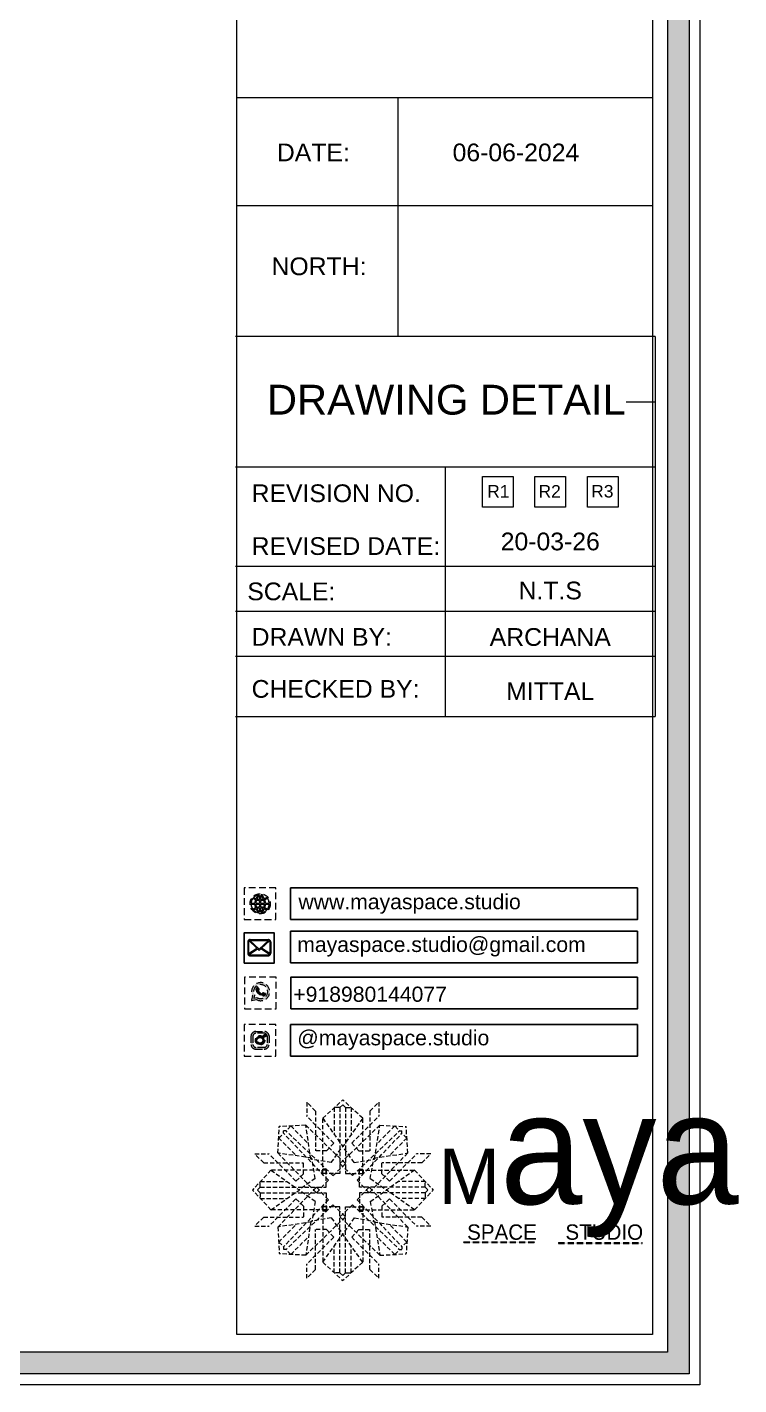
# Model space of a CAD drawing. Header units: millimetres. Extents: x 56222 to 3066687, y -650199 to -121287.
# Drawn here: x 135579.6 to 135637.9, y -182939 to -182827.6 of the extents above; entities that cross this region are included whole.
import ezdxf
from ezdxf.enums import TextEntityAlignment as Align

# ---------------------------------------------------------------- set-up
doc = ezdxf.new("R2010")
doc.units = ezdxf.units.MM
doc.header["$MEASUREMENT"] = 0
doc.linetypes.add('DASHEDX2', pattern=[1.5, 1, -0.5])
doc.layers.add('Dimension', color=10, linetype='DASHEDX2', lineweight=20)
doc.layers.add('NAME PLATE', color=7, linetype='Continuous', lineweight=25)
doc.styles.add('Arial', font='arial.ttf')
doc.styles.get("Standard").update_dxf_attribs({"font": 'arial.ttf', "height": 6})

# ---------------------------------------------------------------- blocks, each defined once
blk = doc.blocks.new('FSFSF')
at = {"color": 42, "lineweight": 5, "true_color": 0xe0ac11}
for p, q in [((28600.02952215459, 143.5139148725285), (28600.02952215459, 140.1627915054827)), ((28602.14937278152, 141.4051683081257), (28600.02952215458, 143.5139148725237)), ((28603.8573819619, 139.6884756314575), (28608.58467309682, 144.0826294809294)), ((28607.90038549203, 142.2178300233099), (28606.57849619761, 142.2178300233099)), ((28606.57849619761, 142.2178300233112), (28606.57849619761, 135.8440958244304)), ((28607.90038549203, 142.2178300233056), (28608.57656374431, 142.8463572676453)), ((28607.90038549203, 142.2178300233099), (28607.90038549203, 126.5832694616292)), ((28613.31196423174, 139.6884756314505), (28608.58467309682, 144.0826294809224)), ((28609.26896070161, 142.2178300232985), (28608.59278244933, 142.8463572676383)), ((28609.26896070161, 142.2178300233029), (28609.26896070161, 126.5832694616222)), ((28609.26896070161, 142.2178300233029), (28610.59084999603, 142.2178300233029)), ((28610.59084999603, 142.2178300233041), (28610.59084999603, 135.8440958244234)), ((28615.01997341212, 141.4051683081186), (28617.13982403906, 143.5139148725166)), ((28617.13982403905, 143.5139148725215), (28617.13982403905, 140.1627915054756)), ((28606.46515515396, 133.7608692168469), (28600.02952215458, 140.1627915054788)), ((28602.14937278152, 141.4051683081257), (28602.14937278152, 131.9548183658916)), ((28603.8573819619, 126.5832694616292), (28603.8573819619, 139.6884756314575)), ((28603.8573819619, 139.6884756314575), (28608.57656374431, 133.0212336201026)), ((28613.31196423174, 139.6884756314505), (28608.59278244933, 133.0212336200956)), ((28610.70419103967, 133.7608692168399), (28617.13982403906, 140.1627915054717)), ((28613.31196423174, 126.5832694616222), (28613.31196423174, 139.6884756314505)), ((28615.01997341212, 141.4051683081186), (28615.01997341212, 131.9548183658846)), ((28593.18528875562, 131.4512709548762), (28593.53942279741, 137.7083440558963)), ((28593.38640769022, 135.0047725313525), (28594.56253744733, 136.1236492009193)), ((28599.79649589843, 138.0624780976842), (28593.53942279741, 137.7083440558973)), ((28595.12411765238, 136.6852294059708), (28594.53344388519, 136.6852294059708)), ((28594.56253744733, 136.1236492009193), (28594.56253744733, 136.7143229681096)), ((28605.16739288197, 124.9761417178488), (28594.56253744733, 136.1236492009157)), ((28596.24299432195, 137.8613591630871), (28595.12411765238, 136.6852294059708)), ((28606.27162513545, 126.0803739713377), (28595.12411765239, 136.6852294059723)), ((28596.24299432195, 137.8613591630871), (28600.47007367387, 133.6479551677364)), ((28601.02633591869, 130.0022997966441), (28599.79649589844, 138.0624780976862)), ((28599.79697319313, 138.0540449410801), (28608.57656374431, 129.5596347853315)), ((28617.37237300051, 138.0540449410731), (28608.59278244933, 129.5596347853245)), ((28610.89772105818, 126.0803739713307), (28622.04522854125, 136.6852294059653)), ((28612.01817201668, 124.9761417178561), (28622.62302745131, 136.123649200923)), ((28616.14301027494, 130.0022997966371), (28617.3728502952, 138.0624780976791)), ((28620.92635187169, 137.8613591630801), (28616.69927251977, 133.6479551677294)), ((28617.37285029521, 138.0624780976772), (28623.62992339623, 137.7083440558903)), ((28620.92635187169, 137.8613591630801), (28622.04522854125, 136.6852294059638)), ((28622.04522854125, 136.6852294059638), (28622.63590230844, 136.6852294059638)), ((28622.62302745131, 136.1236492009266), (28622.62302745131, 136.7143229681169)), ((28623.79915720843, 135.0047725313598), (28622.62302745131, 136.1236492009266)), ((28624.00027614303, 131.4512709548835), (28623.64614210124, 137.7083440559036)), ((28593.38640769022, 135.0047725313525), (28597.59981168557, 130.777693179436)), ((28606.46515515396, 133.7608692168438), (28604.74702146255, 131.954818365889)), ((28605.85908385607, 129.1819884053065), (28608.57656374431, 133.0212336201024)), ((28611.31026233756, 129.1819884052994), (28608.59278244933, 133.0212336200953)), ((28610.70419103968, 133.7608692168368), (28612.42232473109, 131.954818365882)), ((28623.79915720843, 135.0047725313598), (28619.58575321308, 130.7776931794433)), ((28587.73385198078, 131.2182446987172), (28591.08497534782, 131.2182446987172)), ((28589.84259854518, 129.0983940717815), (28587.73385198078, 131.2182446987208)), ((28589.84259854518, 129.0983940717815), (28599.29294848741, 129.0983940717815)), ((28597.48689763646, 124.7826116993383), (28591.08497534783, 131.2182446987208)), ((28601.24546705666, 130.2214309346091), (28593.18528875562, 131.4512709548617)), ((28593.19372191223, 131.4507936601731), (28601.68813206797, 122.6712031089919)), ((28599.29294848741, 126.5007453907565), (28599.29294848741, 129.0983940717815)), ((28605.85908385607, 129.1819884053061), (28601.02633591869, 130.0022997966444)), ((28602.065778448, 125.3886829972289), (28601.24546705666, 130.2214309346127)), ((28604.74702146255, 131.9548183658916), (28602.14937278152, 131.9548183658916)), ((28607.90038549203, 128.9163723677579), (28608.57656374431, 129.5596347853315)), ((28607.90038549203, 128.916372367763), (28608.57656374431, 128.2731099501872)), ((28609.26896070161, 128.9163723677509), (28608.59278244933, 129.5596347853245)), ((28609.26896070161, 128.916372367756), (28608.59278244933, 128.2731099501802)), ((28611.31026233756, 129.1819884052991), (28616.14301027495, 130.0022997966374)), ((28612.42232473109, 131.9548183658846), (28615.01997341212, 131.9548183658846)), ((28615.11978645065, 125.3886829972362), (28615.94009784198, 130.22143093462)), ((28623.99184298642, 131.4507936601804), (28615.49743283067, 122.6712031089992)), ((28615.94009784198, 130.2214309346164), (28624.00027614303, 131.451270954869)), ((28627.34296635347, 129.0983940717888), (28617.89261641123, 129.0983940717888)), ((28617.89261641123, 126.5007453907638), (28617.89261641123, 129.0983940717888)), ((28619.69866726219, 124.7826116993456), (28626.10058955082, 131.2182446987281)), ((28629.45171291787, 131.2182446987244), (28626.10058955082, 131.2182446987244)), ((28627.34296635347, 129.0983940717888), (28629.45171291786, 131.2182446987281)), ((28591.55929122185, 127.3903848914015), (28587.16513737238, 122.6630937564842)), ((28604.66449739168, 127.3903848914015), (28591.55929122185, 127.3903848914015)), ((28591.55929122185, 127.3903848914015), (28598.2265332332, 122.6712031089919)), ((28597.48689763646, 124.7826116993419), (28599.29294848742, 126.5007453907529)), ((28603.67734725012, 126.5424332089096), (28603.67734725012, 127.3903848914015)), ((28604.66449739168, 126.5430463444827), (28603.67734725012, 126.5424332089096)), ((28604.70533364439, 127.5704196031902), (28603.8573819619, 127.5704196031902)), ((28607.90038549203, 126.5832694616292), (28603.8573819619, 126.5832694616292)), ((28604.66449739168, 123.3473813612763), (28604.66449739168, 127.3903848914015)), ((28604.70472050882, 126.5832694616292), (28604.70533364439, 127.5704196031902)), ((28606.27162513545, 126.0803739713377), (28608.57656374431, 128.2731099501872)), ((28610.89772105818, 126.0803739713307), (28608.59278244933, 128.2731099501802)), ((28609.26896070161, 126.5832694616222), (28613.31196423174, 126.5832694616222)), ((28612.46462568482, 126.5832694616222), (28612.46401254924, 127.5704196031832)), ((28612.46401254924, 127.5704196031832), (28613.31196423174, 127.5704196031832)), ((28612.52106750697, 123.3473813612836), (28612.52106750697, 127.3903848914088)), ((28612.52106750697, 127.3903848914088), (28625.6262736768, 127.3903848914088)), ((28612.52106750697, 126.54304634449), (28613.50821764853, 126.5424332089169)), ((28613.50821764853, 126.5424332089169), (28613.50821764853, 127.3903848914088)), ((28619.69866726219, 124.7826116993492), (28617.89261641123, 126.5007453907601)), ((28625.6262736768, 127.3903848914088), (28618.95903166544, 122.6712031089992)), ((28625.6262736768, 127.3903848914088), (28630.02042752627, 122.6630937564914)), ((28591.55929122185, 117.9358026215632), (28587.16513737238, 122.6630937564805)), ((28589.02993683, 123.3473813612763), (28588.40140958566, 122.6712031089919)), ((28589.02993683, 121.9788061516883), (28588.40140958566, 122.6549844039728)), ((28589.02993683, 123.3473813612763), (28589.02993683, 124.6692706556969)), ((28589.02993682999, 124.6692706556969), (28595.40367102887, 124.6692706556969)), ((28589.02993683, 123.3473813612763), (28604.66449739168, 123.3473813612763)), ((28591.55929122185, 117.9358026215632), (28598.2265332332, 122.6549844039728)), ((28593.19372191222, 113.8753938527916), (28601.68813206797, 122.6549844039728)), ((28602.065778448, 125.3886829972289), (28598.2265332332, 122.6712031089919)), ((28602.065778448, 119.9375045157358), (28598.2265332332, 122.6549844039728)), ((28602.33139448555, 123.3473813612727), (28601.68813206797, 122.6712031089919)), ((28602.33139448555, 121.978806151692), (28601.68813206797, 122.6549844039728)), ((28602.33139448554, 123.3473813612727), (28602.97465690312, 122.6712031089919)), ((28602.33139448554, 121.978806151692), (28602.97465690312, 122.6549844039728)), ((28605.16739288197, 124.9761417178488), (28602.97465690312, 122.6712031089919)), ((28605.16739288197, 120.3500457951159), (28602.97465690312, 122.6549844039728)), ((28612.01817201668, 124.9761417178561), (28614.21090799553, 122.6712031089992)), ((28612.01817201667, 120.3500457951159), (28614.21090799552, 122.6549844039728)), ((28628.15562806865, 123.3473813612836), (28612.52106750697, 123.3473813612836)), ((28614.85417041311, 123.34738136128), (28614.21090799553, 122.6712031089992)), ((28614.8541704131, 121.978806151692), (28614.21090799552, 122.6549844039728)), ((28614.8541704131, 123.34738136128), (28615.49743283067, 122.6712031089992)), ((28614.85417041309, 121.978806151692), (28615.49743283067, 122.6549844039728)), ((28615.11978645065, 125.3886829972362), (28618.95903166544, 122.6712031089992)), ((28615.11978645064, 119.9375045157358), (28618.95903166544, 122.6549844039728)), ((28623.99184298642, 113.8753938527916), (28615.49743283067, 122.6549844039728)), ((28625.62627367679, 117.9358026215632), (28618.95903166544, 122.6549844039728)), ((28628.15562806865, 124.6692706557042), (28621.78189386977, 124.6692706557042)), ((28625.62627367679, 117.9358026215632), (28630.02042752627, 122.6630937564805)), ((28628.15562806865, 123.3473813612836), (28628.15562806865, 124.6692706557042)), ((28628.15562806865, 123.3473813612836), (28628.78415531299, 122.6712031089992)), ((28628.15562806864, 121.9788061516883), (28628.78415531298, 122.6549844039728)), ((28589.02993682999, 121.9788061516883), (28604.66449739167, 121.9788061516883)), ((28589.02993682999, 121.9788061516883), (28589.02993682999, 120.6569168572678)), ((28589.02993682999, 120.6569168572678), (28595.40367102887, 120.6569168572678)), ((28597.48689763646, 120.5435758136264), (28591.08497534783, 114.1079428142439)), ((28605.16739288197, 120.3500457951159), (28594.56253744733, 109.202538312049)), ((28597.48689763646, 120.5435758136227), (28599.29294848741, 118.8254421222118)), ((28602.065778448, 119.9375045157358), (28601.24546705666, 115.104756578352)), ((28604.66449739167, 121.9788061516883), (28604.66449739167, 117.9358026215632)), ((28612.01817201667, 120.3500457951159), (28622.62302745131, 109.202538312049)), ((28612.52106750696, 121.9788061516883), (28612.52106750696, 117.9358026215632)), ((28628.15562806865, 121.9788061516883), (28612.52106750696, 121.9788061516883)), ((28615.11978645064, 119.9375045157358), (28615.94009784198, 115.104756578352)), ((28619.69866726218, 120.5435758136227), (28617.89261641122, 118.8254421222118)), ((28619.69866726218, 120.5435758136264), (28626.10058955082, 114.1079428142439)), ((28628.15562806865, 120.6569168572678), (28621.78189386977, 120.6569168572678)), ((28628.15562806865, 121.9788061516883), (28628.15562806865, 120.6569168572678)), ((28589.84259854518, 116.2277934411832), (28587.73385198078, 114.1079428142439)), ((28589.84259854518, 116.2277934411832), (28599.29294848741, 116.2277934411832)), ((28604.66449739167, 117.9358026215632), (28591.55929122185, 117.9358026215632)), ((28606.27162513545, 119.148331313441), (28595.12411765239, 108.5434758788064)), ((28599.29294848741, 118.8254421222082), (28599.29294848741, 116.2277934411832)), ((28605.85908385607, 116.0467168794726), (28601.02633591869, 115.2264054881344)), ((28604.66449739167, 118.783141168482), (28603.67734725012, 118.783754304055)), ((28603.67734725012, 118.783754304055), (28603.67734725012, 117.9358026215632)), ((28607.90038549203, 118.6454358231495), (28603.8573819619, 118.6454358231495)), ((28603.8573819619, 118.6454358231495), (28603.8573819619, 105.5402296533212)), ((28604.70533364439, 117.6582856815885), (28603.8573819619, 117.6582856815885)), ((28604.70472050882, 118.6454358231495), (28604.70533364439, 117.6582856815885)), ((28605.85908385607, 116.0467168794723), (28608.57656374431, 112.2074716646764)), ((28606.27162513545, 119.148331313441), (28608.57656374431, 116.9555953345915)), ((28607.90038549203, 103.0108752614688), (28607.90038549203, 118.6454358231495)), ((28607.90038549203, 116.3123329170157), (28608.57656374431, 116.9555953345915)), ((28607.90038549203, 116.3123329170208), (28608.57656374431, 115.6690704994472)), ((28610.89772105818, 119.148331313441), (28608.59278244933, 116.9555953345915)), ((28609.26896070161, 116.3123329170157), (28608.59278244933, 116.9555953345915)), ((28609.26896070161, 116.3123329170208), (28608.59278244933, 115.6690704994472)), ((28611.31026233756, 116.0467168794723), (28608.59278244933, 112.2074716646764)), ((28609.26896070161, 118.6454358231495), (28613.31196423174, 118.6454358231495)), ((28609.26896070161, 103.0108752614688), (28609.26896070161, 118.6454358231495)), ((28610.89772105818, 119.148331313441), (28622.04522854125, 108.5434758788064)), ((28611.31026233756, 116.0467168794726), (28616.14301027495, 115.2264054881344)), ((28612.46462568482, 118.6454358231495), (28612.46401254924, 117.6582856815885)), ((28612.46401254924, 117.6582856815885), (28613.31196423174, 117.6582856815885)), ((28612.52106750696, 118.783141168482), (28613.50821764853, 118.783754304055)), ((28612.52106750696, 117.9358026215632), (28625.62627367679, 117.9358026215632)), ((28613.31196423174, 118.6454358231495), (28613.31196423174, 105.5402296533212)), ((28613.50821764853, 118.783754304055), (28613.50821764853, 117.9358026215632)), ((28617.89261641123, 118.8254421222082), (28617.89261641123, 116.2277934411832)), ((28627.34296635346, 116.2277934411832), (28617.89261641123, 116.2277934411832)), ((28627.34296635346, 116.2277934411832), (28629.45171291786, 114.1079428142439)), ((28587.73385198077, 114.1079428142475), (28591.08497534782, 114.1079428142475)), ((28601.24546705666, 115.1047565783556), (28593.18528875562, 113.874916558103)), ((28593.18528875562, 113.8749165580884), (28593.53942279741, 107.6178434570684)), ((28593.38640769022, 110.3214149816122), (28597.59981168557, 114.5484943335287)), ((28601.02633591869, 115.2264054881346), (28599.79649589844, 107.1662271870926)), ((28599.79697319313, 107.1746603436987), (28608.57656374431, 115.6690704994472)), ((28602.14937278152, 103.8235369766531), (28602.14937278152, 113.2738869188871)), ((28604.74702146255, 113.2738869188871), (28602.14937278152, 113.2738869188871)), ((28606.46515515396, 111.4678360679349), (28604.74702146255, 113.2738869188898)), ((28617.37237300051, 107.1746603436987), (28608.59278244933, 115.6690704994472)), ((28610.70419103968, 111.4678360679349), (28612.42232473109, 113.2738869188898)), ((28612.42232473109, 113.2738869188871), (28615.01997341212, 113.2738869188871)), ((28615.01997341212, 103.8235369766531), (28615.01997341212, 113.2738869188871)), ((28615.94009784198, 115.1047565783556), (28624.00027614302, 113.874916558103)), ((28616.14301027494, 115.2264054881346), (28617.3728502952, 107.1662271870926)), ((28623.79915720842, 110.3214149816122), (28619.58575321307, 114.5484943335287)), ((28624.00027614302, 113.8749165580884), (28623.64614210124, 107.6178434570684)), ((28629.45171291786, 114.1079428142475), (28626.10058955082, 114.1079428142475)), ((28593.38640769022, 110.3214149816122), (28594.56253744733, 109.2025383120454)), ((28596.24299432195, 107.3673461216916), (28600.47007367387, 111.5807501170424)), ((28606.46515515396, 111.4678360679318), (28600.02952215458, 105.0659137793)), ((28603.8573819619, 105.5402296533212), (28608.57656374431, 112.2074716646761)), ((28613.31196423174, 105.5402296533212), (28608.59278244933, 112.2074716646761)), ((28610.70419103967, 111.4678360679318), (28617.13982403906, 105.0659137793)), ((28620.92635187169, 107.3673461216916), (28616.69927251977, 111.5807501170424)), ((28623.79915720842, 110.3214149816122), (28622.62302745131, 109.2025383120454)), ((28599.79649589843, 107.1662271870945), (28593.53942279741, 107.5203612288814)), ((28595.12411765238, 108.5434758788079), (28594.53344388519, 108.5434758788079)), ((28594.56253744733, 109.2025383120454), (28594.56253744733, 108.6118645448551)), ((28596.24299432195, 107.3673461216916), (28595.12411765238, 108.5434758788079)), ((28606.57849619761, 103.0108752614676), (28606.57849619761, 109.3846094603483)), ((28610.59084999603, 103.0108752614676), (28610.59084999603, 109.3846094603483)), ((28617.37285029521, 107.1662271870945), (28623.62992339623, 107.5203612288814)), ((28620.92635187169, 107.3673461216916), (28622.04522854125, 108.5434758788079)), ((28622.04522854125, 108.5434758788079), (28622.63590230844, 108.5434758788079)), ((28622.62302745131, 109.2025383120454), (28622.62302745131, 108.6118645448551)), ((28600.02952215459, 101.7147904122502), (28600.02952215459, 105.0659137792961)), ((28602.14937278152, 103.8235369766531), (28600.02952215458, 101.7147904122551)), ((28603.8573819619, 105.5402296533212), (28608.58467309682, 101.1460758038494)), ((28613.31196423174, 105.5402296533212), (28608.58467309682, 101.1460758038494)), ((28615.01997341212, 103.8235369766531), (28617.13982403906, 101.7147904122551)), ((28617.13982403905, 101.7147904122502), (28617.13982403905, 105.0659137792961)), ((28607.90038549203, 103.0108752614688), (28606.57849619761, 103.0108752614688)), ((28607.90038549203, 103.0108752614732), (28608.57656374431, 102.3823480171334)), ((28609.26896070161, 103.0108752614732), (28608.59278244933, 102.3823480171334)), ((28609.26896070161, 103.0108752614688), (28610.59084999603, 103.0108752614688))]:
    blk.add_line(p, q, dxfattribs=at)
blk = doc.blocks.new('hgwg')
at = {"layer": 'Dimension', "true_color": 0xd39e00}
h = blk.add_hatch(color=42, dxfattribs=at)
h.dxf.hatch_style = 1
h.paths.add_polyline_path([(27505.71340162798, 45.05203686693212), (27494.27108242475, 45.05203686693212), (27494.27108242475, 44.90203686693212), (27505.71340162798, 44.90203686693212)])
h = blk.add_hatch(color=42, dxfattribs=at)
h.dxf.hatch_style = 1
h.paths.add_polyline_path([(27523.30327300013, 44.90203686693212), (27509.6816220806, 44.90203686693212), (27509.6816220806, 44.75203686693212), (27523.30327300013, 44.75203686693212)])
at = {"layer": 'Dimension', "color": 42, "true_color": 0xd39e00}
for p, q in [((27494.27108242475, 45.05203686693212), (27505.71340162798, 45.05203686693212)), ((27494.27108242475, 44.90203686693212), (27494.27108242475, 45.05203686693212)), ((27494.27108242475, 44.90203686693212), (27505.71340162798, 44.90203686693212)), ((27505.71340162798, 45.05203686693212), (27505.71340162798, 44.90203686693212)), ((27509.6816220806, 44.90203686693212), (27523.30327300013, 44.90203686693212)), ((27509.6816220806, 44.90203686693212), (27509.6816220806, 44.75203686693212)), ((27509.6816220806, 44.75203686693212), (27523.30327300013, 44.75203686693212)), ((27523.30327300013, 44.75203686693212), (27523.30327300013, 44.90203686693212))]:
    blk.add_line(p, q, dxfattribs=at)
at = {"layer": 'Dimension', "color": 42, "true_color": 0xd39e00, "attachment_point": 1}
for s, width, insert, char_height in [('{\\fCinzel|b0|i0|c0|p2;\\H1.5x;M\\fAmsterdam One|b0|i0|c0|p2;\\H2x;aya}', 85.32770400233176, (27490.16720882829, 69.1670580071177), 6), ('{\\fCinzel|b0|i0|c0|p0;SPACE     STUDIO}', 66.12897169631242, (27494.8322192234, 47.86289312563859), 2.5)]:
    blk.add_mtext_dynamic_manual_height_columns(s, width=width, gutter_width=30, heights=[0], dxfattribs=dict(at, insert=insert, char_height=char_height))
blk = doc.blocks.new('QEGW4TG')
at = {"layer": 'Dimension', "true_color": 0x000000}
h = blk.add_hatch(color=18, dxfattribs=at)
h.dxf.hatch_style = 1
h.paths.add_polyline_path([(2.69088877770705, 1.92587512415134, 0.1705132533677809), (2.945253356194499, 1.971108140553456, 0.1903366609236977), (3.112594508728961, 2.180175743679358, 0.3162306266121118), (3.073767296647737, 2.275596138167021), (2.789984836732684, 2.366833549170965, 0.2737208883028206), (2.687663811828624, 2.340313884368473, 0.04074929161680264), (2.628080915907737, 2.265958741588464, -0.4412823113683144), (2.532697100181941, 2.24591003816886, -0.1182797973807854), (2.064446685660975, 2.638307475266393, -0.4412823115886928), (2.069093945741176, 2.735664682453956, 0.0407492915841285), (2.133043749293872, 2.806299173711523, 0.2900830682164263), (2.140126129328373, 2.917140342695693), (2.007833641781254, 3.177226008350592, 0.3162306265019353), (1.907458275577838, 3.20040768075923, 0.1903366612595143), (1.727617539012805, 3.001989854656149, 0.1705132530592537), (1.723351830981196, 2.743669959818327, 0.2527841192987504)], flags=0)
h.paths.add_polyline_path([(1.187091838183055, 1.98177108190226), (1.033431034835843, 1.296664261299405, 0.5509124427602007), (1.108033365454781, 1.228472477282909), (1.753631702631828, 1.3859606636898, 6.344125232327936)])
h.paths.add_polyline_path([(1.810474836187209, 1.698279910686368), (1.403136541219283, 1.598913221470411), (1.499210153190082, 2.0272637533444, -9.07133912899332)], flags=16)
h.paths.add_polyline_path([(3.107131665667435, 2.163826466897883, -0.1781104600367708), (2.945253356217101, 1.971108140565923, -0.1705132533848771), (2.690888777707046, 1.925875124151341, -0.2527841192987487), (1.723351830981198, 2.743669959818323, -0.1705132530592605), (1.727617539012807, 3.001989854656155, -0.1781104603428363), (1.892183965378278, 3.192417877521238, -0.3700893306669938), (2.007833641781254, 3.177226008350592), (2.140126129328373, 2.917140342695693, -0.3071850866740538), (2.129048925607798, 2.801150635431628, -0.0410867202805622), (2.063735285172322, 2.730699185723801, 0.321676359158344), (2.052573019720961, 2.654587547766838, 0.1265238261119609), (2.55282324622454, 2.23610159399366, 0.3122156164865639), (2.624029388524266, 2.259879553704388, -0.04108672024787878), (2.68321498693278, 2.335552159839379, -0.2906730096645621), (2.789984836732686, 2.366833549170964), (3.073767296647737, 2.275596138167021, -0.3700893305717193)], flags=0)
h = blk.add_hatch(color=18, dxfattribs=at)
h.dxf.hatch_style = 1
h.paths.add_polyline_path([(2.789984836732684, 2.366833549170965, 0.2737208883027897), (2.687663811828632, 2.340313884368481, 0.04074929161680683), (2.628080915907738, 2.265958741588466, -0.4412823113683231), (2.532697100181941, 2.24591003816886, -0.1182797973807856), (2.064446685660975, 2.638307475266393, -0.4412823115886387), (2.069093945741169, 2.735664682453949, 0.04074929158412958), (2.133043749293867, 2.806299173711516, 0.2900830682164422), (2.140126129328374, 2.917140342695692), (2.007833641781254, 3.177226008350592, 0.31623062650189), (1.907458275577852, 3.200407680759237, 0.1903366612595442), (1.727617539012796, 3.001989854656125, 0.1705132530592358), (1.723351830981196, 2.743669959818328, 0.2527841192987502), (2.690888777707049, 1.92587512415134, 0.1705132533677818), (2.945253356194499, 1.971108140553456, 0.1903366609236972), (3.11259450872896, 2.180175743679357, 0.316230626612114), (3.073767296647737, 2.275596138167021)])
for p, q in [((1.499210153189779, 2.02726375334305), (1.403136541219283, 1.598913221470411)), ((2.007833641782781, 3.177226008347589), (2.140126129339478, 2.917140342673861)), ((3.07376729664611, 2.275596138167543), (2.795973786971444, 2.364908073175798)), ((1.187091838182823, 1.981771081901229), (1.033431034829846, 1.296664261272667)), ((1.104864288547105, 1.22769940810656), (1.753631702631537, 1.38596066368973)), ((1.403136541219283, 1.598913221470411), (1.810474836187495, 1.698279910686438))]:
    blk.add_line(p, q)
blk.add_lwpolyline([(0, 0), (4.677875833520375, 0), (4.677875833520375, 4.677875833487633), (0, 4.677875833487633)], close=True)
for centre, radius, start, end in [((2.391856922618899, 2.560090461466984), 1.336380265289725, 241.4726925157612, 205.6422480518206), ((2.391856922618899, 2.560090461466984), 1.039578066265566, 235.9961833528427, 210.8332541496584), ((2.093211678275111, 2.866757529460642), 0.3898036126573604, 159.7006965781634, 198.4071931529369), ((2.96422670641914, 3.230508715242536), 1.33296002576076, 201.4218194877544, 258.1669382717271), ((2.068710664792889, 2.873542338844459), 0.3644767273401995, 118.9685287465575, 159.3648257195266), ((1.94115209195661, 3.117399309044913), 0.08958606497010892, 41.8984607349679, 123.1343628598353), ((2.111185664180084, 2.684865951528081), 0.06597138640971531, 135.993167916936, 224.889150196011), ((1.668440453213407, 3.162667354486985), 0.5855377895559305, 312.4616868225817, 321.8727761964677), ((3.116352617467783, 3.417971815580813), 1.3093443293986, 216.5455493843477, 243.5279193807737), ((2.049097856513981, 2.86730989022908), 0.1037748545872203, 320.3923518033985, 28.69705978797532), ((2.571242585552682, 2.299449457126798), 0.06597138640971531, 234.2481540868074, 323.1441363625612), ((3.113289334112778, 1.938197709888527), 0.5855377895559305, 137.2645280778166, 146.6756174521283), ((2.761231025502639, 2.267121770607218), 0.1037748545872203, 70.44024447729866, 138.7449524685831), ((2.764269856204919, 2.287475423160004), 0.3644767273401995, 299.7724785632745, 340.1687755327218), ((3.025288852411904, 2.200260200651769), 0.08958606497010892, 336.0029414192384, 57.23884355508559), ((1.092285202801577, 1.28614751820453), 0.05978641126763205, 164.848313743537, 282.1458186134437), ((2.753680358302518, 2.310588100078917), 0.3898036126573604, 260.7301111127597, 299.4366076966294)]:
    blk.add_arc(centre, radius, start, end)
blk = doc.blocks.new('ASGERG')
at = {"layer": 'Dimension', "true_color": 0x000000}
h = blk.add_hatch(color=18, dxfattribs=at)
h.dxf.hatch_style = 1
h.paths.add_polyline_path([(0.9878009781132278, 1.703186002650503, 0.3538715441455649), (1.693565527702308, 1.025485415719686), (2.958426043524663, 1.025485415719686, 0.3538715441560817), (3.664190593117382, 1.703186002679353), (3.664190593117382, 2.988961614004873, 0.3538715441560807), (2.958426043524663, 3.666662200964538), (1.693565527702309, 3.666662200964538, 0.3538715441455654), (0.9878009781132278, 2.988961614033721)])
h.paths.add_polyline_path([(1.269614298369561, 2.969406444390669, -0.3538715441427052), (1.715004474138197, 3.397086162369874), (2.936987097088775, 3.397086162369874, -0.3538715441427047), (3.382377272857411, 2.96940644439067), (3.382377272857411, 1.722741172293554, -0.3538715441427047), (2.936987097088775, 1.29506145431435), (1.715004474138194, 1.29506145431435, -0.3538715441427023), (1.269614298369561, 1.722741172293553)], flags=16)
h.paths.add_polyline_path([(3.023270429735569, 2.349113106956224, -1), (1.6354381059813, 2.349113106956224, -1)], flags=0)
h.paths.add_polyline_path([(2.743205021494745, 2.349113106956224, -1), (1.915503514222124, 2.349113106956224, -1)], flags=0)
h.paths.add_polyline_path([(2.855701533165678, 3.021710217520308, -1), (3.191863788461511, 3.021710217520308, -1)], flags=0)
h.paths.add_polyline_path([(1.6354381059813, 2.349113106956224, 1), (3.023270429735569, 2.349113106956224, 1)], flags=0)
h = blk.add_hatch(color=18, dxfattribs=at)
h.dxf.hatch_style = 1
h.paths.add_polyline_path([(1.6354381059813, 2.349113106956224, 1), (3.023270429735569, 2.349113106956224, 1)])
h.paths.add_polyline_path([(2.743205021494745, 2.349113106956224, -1), (1.915503514222124, 2.349113106956224, -1)], flags=16)
h = blk.add_hatch(color=18, dxfattribs=at)
h.dxf.hatch_style = 1
h.paths.add_polyline_path([(3.191863788461511, 3.021710217520308, 1), (2.855701533165678, 3.021710217520308, 1)])
for p, q in [((0.9878009781132278, 2.988961614029904), (0.9878009781132278, 1.70318600265432)), ((1.269614298369561, 2.969406444382912), (1.269614298369561, 1.722741172301312)), ((1.693565527704777, 3.666662200964538), (2.958426043522195, 3.666662200964538)), ((2.936987097087695, 3.397086162369874), (1.715004474142916, 3.397086162369874)), ((3.382377272857411, 2.969406444382798), (3.382377272857411, 1.722741172301198)), ((3.664190593117382, 2.988961614029904), (3.664190593117382, 1.703186002654206)), ((1.693565527704777, 1.025485415719686), (2.958426043522195, 1.025485415719686)), ((2.936987097087695, 1.29506145431435), (1.715004474142916, 1.29506145431435))]:
    blk.add_line(p, q)
blk.add_lwpolyline([(0, 0), (4.677875833520375, 0), (4.677875833520375, 4.677875833487633), (0, 4.677875833487633)], close=True)
for centre, radius in [((2.329354267858434, 2.349113106956224), 0.6939161618771346), ((2.329354267858434, 2.349113106956224), 0.4138507536363104), ((3.023782660813595, 3.021710217520308), 0.1680811276479166)]:
    blk.add_circle(centre, radius)
for centre, radius, start, end in [((1.759504357250989, 2.891647185547413), 0.7778150187314825, 94.86305418922075, 172.8127439550857), ((1.756616803490033, 2.907993767262838), 0.490859406455273, 94.86305418922075, 172.8127439550857), ((2.895374767736939, 2.907993767262838), 0.490859406455273, 7.187256045043576, 85.13694581077927), ((2.892487213975983, 2.891647185547413), 0.7778150187314825, 7.187256045043576, 85.13694581077927), ((1.759504357250989, 1.800500431136811), 0.7778150187314825, 187.1872560450436, 265.1369458107793), ((1.756616803490033, 1.784153849421386), 0.490859406455273, 187.1872560450436, 265.1369458107793), ((2.895374767736939, 1.784153849421386), 0.490859406455273, 274.8630541892207, 352.8127439549564), ((2.892487213975983, 1.800500431136811), 0.7778150187314825, 274.8630541892207, 352.8127439549564)]:
    blk.add_arc(centre, radius, start, end)
blk = doc.blocks.new('DTGWEGEARG')
at = {"layer": 'Dimension', "true_color": 0x000000}
h = blk.add_hatch(color=18, dxfattribs=at)
h.dxf.hatch_style = 1
h.paths.add_polyline_path([(3.827875833522876, 2.338937916762688, 1), (0.849999999997499, 2.338937916762688, 1)])
h.paths.add_polyline_path([(2.510341691500397, 1.011016423996789, 0.1057952507638089), (2.95643628191097, 1.582164618114258, -0.05520542910569182), (3.300583699834641, 1.407276962960325, -0.1698216228186308)], flags=16)
h.paths.add_polyline_path([(2.410067026245088, 1.122706403851673), (2.410067026245088, 1.693045342340603, -0.05827942784441912), (2.812445341716919, 1.629346779479062, -0.1033532736862151)], flags=16)
h.paths.add_polyline_path([(2.260067026236072, 1.129185144458923, -0.1017409038173711), (1.865430491803456, 1.629346779479062, -0.05717097550308231), (2.260067026239994, 1.692713910527245)], flags=16)
h.paths.add_polyline_path([(2.167534142020301, 1.011016423996747, -0.1698216228186932), (1.377292133685734, 1.407276962960325, -0.05520542910569187), (1.721439551609405, 1.582164618114259, 0.1057952507638437)], flags=16)
h.paths.add_polyline_path([(3.016142448257193, 1.719950953253087, 0.08133556479218873), (3.129099600233632, 2.268128927234784), (3.67600217548033, 2.268128927234784, -0.1520689214655179), (3.399506162930495, 1.521655994681915, 0.05686981644290324)], flags=16)
h.paths.add_polyline_path([(2.873828236651899, 1.767790462044811, 0.06194478914005309), (2.410067026245088, 1.843159155080477), (2.410067026245088, 2.268128927234784), (2.978962121406577, 2.268128927234784, -0.08134370791576499)], flags=16)
h.paths.add_polyline_path([(2.260067026240367, 1.842853883239862, 0.06092337719213649), (1.804047596868632, 1.767790462044857, -0.08134370791576293), (1.698913712113797, 2.268128927234784), (2.260067026243632, 2.268128927234784)], flags=16)
h.paths.add_polyline_path([(1.661733385262794, 1.71995095325294, 0.05686981644284866), (1.278369670589879, 1.521655994681915, -0.1520689214655069), (1.001873658040048, 2.268128927234727), (1.548776233286744, 2.268128927234784, 0.08133556479219843)], flags=16)
h.paths.add_polyline_path([(2.410067026245088, 2.418128927234761), (2.410067026245088, 2.8347166784449, 0.06194478913996639), (2.873828236651268, 2.910085371480381, -0.0800087441031702), (2.978564221175644, 2.418128927234761)], flags=16)
h.paths.add_polyline_path([(3.128736234070105, 2.418128927235586, 0.08011645333878988), (3.016142448256736, 2.957924880272117, 0.05686981644296764), (3.399506162930496, 3.156219838843462, 0.02825806179432278), (3.300583699834641, 3.270598870565053, -0.05520542910577758), (2.956436281910409, 3.095711215410909, 0.1057952507639886), (2.51034169149847, 3.666859409528837, -0.3602902893853039), (3.675531919741355, 2.418128927234761)], flags=16)
h.paths.add_polyline_path([(2.260067026243585, 2.418128927234761), (1.699311612344728, 2.418128927234704, -0.08000874410317925), (1.804047596869107, 2.910085371480381, 0.0609233771925021), (2.260067026243632, 2.83502195028538)], flags=16)
h.paths.add_polyline_path([(1.549139599450427, 2.418128927234704), (1.002343913779017, 2.418128927234704, -0.1504655396626469), (1.278369670589879, 3.156219838843463, 0.05686981644296746), (1.661733385263637, 2.957924880272116, 0.08011645333891196)], flags=16)
h.paths.add_polyline_path([(2.410067026245088, 2.984830491184774), (2.410067026245088, 3.555169429672339, -0.1033532736860013), (2.812445341716318, 3.048529054046146, -0.05827942784432971)], flags=16)
h.paths.add_polyline_path([(2.260067026247996, 2.985161922997771, -0.05717097550413885), (1.865430491804057, 3.048529054046147, -0.101740903818736), (2.260067026243632, 3.548690689071458)], flags=16)
h.paths.add_polyline_path([(1.721439551608698, 3.095711215411385, -0.05520542910558381), (1.377292133685735, 3.270598870565053, -0.1698216228190039), (2.167534142021905, 3.666859409528837, 0.105795250764049)], flags=16)
blk.add_lwpolyline([(3.637978807091713e-12, 0), (4.677875833524013, 0), (4.677875833524013, 4.677875833487633), (3.637978807091713e-12, 4.677875833487633)], close=True)
at = {"layer": 'Dimension', "color": 18, "true_color": 0x000000}
for p, q in [((1.001873658038676, 2.268128927234727), (1.548776233285025, 2.268128927234784)), ((1.002343913780351, 2.418128927234704), (1.549139599450427, 2.418128927234704)), ((1.698913712112699, 2.268128927234784), (2.260067026239994, 2.268128927234784)), ((1.6993116123449, 2.418128927234704), (2.260067026239994, 2.418128927234761)), ((2.260067026243632, 3.548690689070099), (2.260067026243632, 2.985161922998032)), ((2.260067026243632, 2.835021950285466), (2.260067026243632, 2.418128927234648)), ((2.260067026243632, 2.268128927234784), (2.260067026239994, 1.842853883239911)), ((2.410067026245088, 3.555169429672674), (2.410067026245088, 2.984830491184709)), ((2.410067026245088, 2.834716678444863), (2.410067026245088, 2.418128927234648)), ((2.41006702624145, 2.418128927234761), (2.978564221175475, 2.418128927234761)), ((2.41006702624145, 2.268128927234784), (2.978962121407676, 2.268128927234784)), ((2.410067026245088, 2.268128927234784), (2.410067026245088, 1.8431591550804)), ((3.128736234069947, 2.418128927234761), (3.675531919740024, 2.418128927234761)), ((3.129099600235349, 2.268128927234784), (3.676002175481699, 2.268128927234784)), ((2.260067026239994, 1.692713910527232), (2.260067026236356, 1.129185144458859)), ((2.410067026245088, 1.693045342340554), (2.410067026245088, 1.1227064038506))]:
    blk.add_line(p, q, dxfattribs=at)
blk.add_circle((2.338937916760187, 2.338937916762688), 1.488937916762688, dxfattribs=at)
for centre, radius, start, end in [((2.338937916760187, 2.338937916762688), 1.338937916762688, 183.0314697118864, 217.6181188090123), ((2.338937916760187, 2.338937916762688), 1.338937916762688, 142.3818811909877, 176.6092825432614), ((2.338937916760187, 4.736890727369712), 1.903503470608637, 236.1399364125267, 249.1595144835151), ((2.338937916760187, 2.338937916762688), 1.338937916762688, 97.35488612764266, 135.9073334597986), ((2.338937916760187, 4.736890727369712), 1.753503470608637, 236.7417280667744, 249.3810508283475), ((3.279035271069006, 2.338937916762006), 1.731707322507203, 182.3434604650025, 200.9432554321933), ((3.279035271069006, 2.338937916762006), 1.731707322507203, 159.0567445677732, 177.3789487768422), ((3.279035271069006, 2.338937916762006), 1.581707322507203, 182.5658429709692, 201.1674919382606), ((3.279035271069006, 2.338937916762006), 1.581707322507203, 158.8325080616307, 177.130184356684), ((3.279035271069006, 2.338937916762006), 1.731707322507203, 129.9301144893371, 154.086741928019), ((2.338937916760187, 4.736890727369712), 1.903503470608637, 253.6799197970913, 267.6252929033811), ((3.279035271069006, 2.338937916762006), 1.581707322507203, 130.1072546006023, 153.3445940917093), ((2.338937916760187, 4.736890727369712), 1.753503470608637, 254.3336465230859, 267.4220214852038), ((1.398840562451369, 2.338937916762006), 1.581707322507203, 26.6554059082907, 50.2584276017604), ((2.338937916760187, 4.736890727369712), 1.753503470608637, 272.3247836724279, 285.6663534769141), ((2.338937916760187, 4.736890727369712), 1.903503470608637, 272.1414969110716, 286.3200802029087), ((2.338937916760187, 2.338937916762688), 1.338937916762688, 3.39071745674187, 82.64511387235737), ((1.398840562451369, 2.338937916762006), 1.731707322507203, 25.91325807198099, 50.06988551069431), ((1.398840562451369, 2.338937916762006), 1.581707322507203, 2.869815643319218, 21.1674919383693), ((1.398840562451369, 2.338937916762006), 1.581707322507203, 338.8325080617394, 357.4341570290307), ((2.338937916760187, 4.736890727369712), 1.753503470608637, 290.6189491716524, 303.2582719332256), ((2.338937916760187, 4.736890727369712), 1.903503470608637, 290.8404855164849, 303.8600635874733), ((1.398840562451369, 2.338937916762006), 1.731707322507203, 2.621051223157847, 20.94325543222676), ((1.398840562451369, 2.338937916762006), 1.731707322507203, 339.0567445678067, 357.6565395349943), ((2.338937916760187, 2.338937916762688), 1.338937916762688, 322.3818811909877, 356.9685302881169), ((2.338937916760187, -0.05901489384433489), 1.903503470608637, 110.8404855164849, 123.8600635874751), ((2.338937916760187, -0.05901489384433489), 1.753503470608637, 110.6189491716524, 123.2582719332256), ((2.338937916760187, 2.338937916762688), 1.338937916762688, 224.0926665402014, 262.6451138721481), ((3.279035271069006, 2.338937916762006), 1.731707322507203, 205.9132580719517, 230.0698855104508), ((2.338937916760187, -0.05901489384433489), 1.903503470608637, 92.37470709661888, 106.3200802029087), ((2.338937916760187, -0.05901489384433489), 1.753503470608637, 92.57797851479616, 105.6663534769142), ((3.279035271069006, 2.338937916762006), 1.581707322507203, 206.6554059082121, 229.8927453989361), ((2.338937916760187, -0.05901489384433489), 1.903503470608637, 73.67991979709127, 87.85850308892842), ((2.338937916760187, -0.05901489384433489), 1.753503470608637, 74.33364652308585, 87.6752163275721), ((1.398840562451369, 2.338937916762006), 1.581707322507203, 309.7415723982334, 333.3445940917879), ((1.398840562451369, 2.338937916762006), 1.731707322507203, 309.9301144893266, 334.0867419280484), ((2.338937916760187, 2.338937916762688), 1.338937916762688, 277.3548861278518, 315.9073334597986), ((2.338937916760187, -0.05901489384433489), 1.753503470608637, 56.74172806677446, 69.38105082834755), ((2.338937916760187, -0.05901489384433489), 1.903503470608637, 56.13993641252491, 69.15951448351508)]:
    blk.add_arc(centre, radius, start, end, dxfattribs=at)

msp = doc.modelspace()

# ---------------------------------------------------------------- hatches: boundary and pattern name
at = {"layer": 'Dimension', "linetype": 'Continuous', "true_color": 0xd39e00}
h = msp.add_hatch(color=42, dxfattribs=at)
h.paths.add_polyline_path([(135380.1252171266, -182759.4955030824), (135380.1252171266, -182938.0600649667), (135633.8129678721, -182938.0600649667), (135633.8129678721, -182759.4955030824)])
h.paths.add_polyline_path([(135381.9056473802, -182761.2759333359), (135632.0325376187, -182761.2759333359), (135632.0325376187, -182936.2796347133), (135381.9056473802, -182936.2796347133)], flags=16)
at = {"layer": 'Dimension', "true_color": 0x000000}
h = msp.add_hatch(color=18, dxfattribs=at)
h.dxf.hatch_style = 1
h.paths.add_polyline_path([(135599.328004114, -182903.7561716215, 0.4142135623730951), (135599.5170424326, -182903.5671333095), (135599.5170424326, -182902.621941748, 0.414213562373095), (135599.328004114, -182902.432903436), (135597.8261531985, -182902.432903436, 0.4142135623730951), (135597.6371148798, -182902.621941748), (135597.6371148798, -182903.5671333095, 0.414213562373095), (135597.8261531985, -182903.7561716215)])
h.paths.add_polyline_path([(135598.7164952226, -182903.1866575839), (135599.4115479339, -182903.6506772295, -0.1989123673799882), (135599.328004114, -182903.6852822553), (135597.8261531985, -182903.6852822553, -0.1989123673799884), (135597.7426093786, -182903.6506772295), (135598.437662517, -182903.1866575839), (135598.5770786562, -182903.3171331152)], flags=16)
h.paths.add_polyline_path([(135598.5770786562, -182903.220041796), (135597.8125844569, -182902.5045745785, -0.02878332571811962), (135597.8261531985, -182902.5037928022), (135599.328004114, -182902.5037928022, -0.02878332572916144), (135599.3415732828, -182902.5045745785)], flags=16)
h.paths.add_polyline_path([(135598.7696517429, -182903.1369098786), (135599.4103936018, -182902.5372590625, -0.2024819229892447), (135599.4461531166, -182902.621941748), (135599.4461531166, -182903.5671333095, -0.04307596912190046), (135599.4444058115, -182903.5873778578)], flags=16)
h.paths.add_polyline_path([(135598.3845055696, -182903.1369098786), (135597.7097519281, -182903.5873778578, -0.04307596911813286), (135597.7080046231, -182903.5671333095), (135597.7080046231, -182902.621941748, -0.2024819229936822), (135597.7437641378, -182902.5372590625)], flags=16)

# ---------------------------------------------------------------- linework, layer by layer
at = {"color": 18, "true_color": 0x000000}
for points in [[(135601.1524831027, -182900.7953480117), (135629.5778989207, -182900.7953480117), (135629.5778989207, -182898.1973591446), (135601.1524831027, -182898.1973591446)], [(135601.1524831027, -182904.3413228639), (135629.5778989207, -182904.3413228639), (135629.5778989207, -182901.7433339968), (135601.1524831027, -182901.7433339968)], [(135601.1657082214, -182908.1236334666), (135629.5778989207, -182908.1236334666), (135629.5778989207, -182905.5256445995), (135601.1657082214, -182905.5256445995)], [(135601.1524831027, -182911.9963548749), (135629.5778989207, -182911.9963548749), (135629.5778989207, -182909.3983660078), (135601.1524831027, -182909.3983660078)]]:
    msp.add_lwpolyline(points, close=True, dxfattribs=at)
msp.add_lwpolyline([(135597.3404028441, -182904.3608254248), (135599.8110903622, -182904.3608254248), (135599.8110903622, -182901.8901378967), (135597.3404028441, -182901.8901378967)], close=True)
at = {"layer": 'Dimension', "color": 42, "linetype": 'Continuous', "true_color": 0xd39e00}
for p, q in [((135630.8272057575, -182833.4062850686), (135596.7390492838, -182833.4062850686)), ((135609.9280839988, -182833.4062850686), (135609.9280839988, -182852.976023131)), ((135630.8272057575, -182842.2644915458), (135596.7390492838, -182842.2644915458)), ((135631.0337143714, -182852.976023131), (135596.6336577552, -182852.976023131)), ((135631.0337143714, -182852.976023131), (135631.0337143714, -182884.1335525666)), ((135628.6609057611, -182858.3173138914), (135631.0337143714, -182858.3173138914)), ((135596.6336577552, -182863.6586046517), (135631.0337143714, -182863.6586046517)), ((135613.8336860633, -182884.1335525666), (135613.8336860633, -182863.6586046517)), ((135631.0337143714, -182871.8485838177), (135596.6336577552, -182871.8485838177)), ((135631.0337143714, -182875.5370866412), (135596.6336577552, -182875.5370866412)), ((135631.0337143714, -182879.2255894648), (135596.6336577552, -182879.2255894648)), ((135596.6336577552, -182884.1335525666), (135631.0337143714, -182884.1335525666))]:
    msp.add_line(p, q, dxfattribs=at)
at = {"layer": 'Dimension', "color": 18, "linetype": 'Continuous', "true_color": 0x000000}
for p, q in [((135597.6371148798, -182902.6219417479), (135597.6371148798, -182903.5671333095)), ((135597.7080046231, -182902.6219417479), (135597.7080046231, -182903.5671333095)), ((135597.7097519281, -182903.5873778578), (135598.3845055696, -182903.1369098786)), ((135597.7426093786, -182903.6506772295), (135598.437662517, -182903.1866575839)), ((135597.7437641378, -182902.5372590625), (135598.3845055696, -182903.1369098786)), ((135597.8125844569, -182902.5045745785), (135598.5770786562, -182903.220041796)), ((135597.8261531985, -182902.432903436), (135599.328004114, -182902.432903436)), ((135597.8261531985, -182902.5037928021), (135599.328004114, -182902.5037928021)), ((135598.437662517, -182903.1866575839), (135598.5770786562, -182903.3171331151)), ((135598.5770786562, -182903.220041796), (135599.3415732828, -182902.5045745785)), ((135598.5770786562, -182903.3171331151), (135598.7164952226, -182903.1866575839)), ((135599.4115479339, -182903.6506772295), (135598.7164952226, -182903.1866575839)), ((135598.7696517429, -182903.1369098786), (135599.4103936018, -182902.5372590625)), ((135599.4444058115, -182903.5873778578), (135598.7696517429, -182903.1369098786)), ((135599.4461531166, -182902.6219417479), (135599.4461531166, -182903.5671333095)), ((135599.5170424326, -182902.6219417479), (135599.5170424326, -182903.5671333095)), ((135597.8261531985, -182903.6852822553), (135599.328004114, -182903.6852822553)), ((135597.8261531985, -182903.7561716215), (135599.328004114, -182903.7561716215))]:
    msp.add_line(p, q, dxfattribs=at)
at = {"layer": 'Dimension', "color": 42, "linetype": 'Continuous', "true_color": 0xd39e00}
for points in [[(135379.2350019999, -182758.6052879558), (135634.7031829989, -182758.6052879558), (135634.7031829989, -182938.9502800935), (135379.2350019999, -182938.9502800935)], [(135380.1252171266, -182759.4955030824), (135633.8129678721, -182759.4955030824), (135633.8129678721, -182938.0600649667), (135380.1252171266, -182938.0600649667)], [(135381.9056473802, -182761.2759333359), (135632.0325376187, -182761.2759333359), (135632.0325376187, -182936.2796347133), (135381.9056473802, -182936.2796347133)], [(135616.8785620583, -182864.4509683612), (135619.3888242224, -182864.4509683612), (135619.3888242224, -182866.9612305253), (135616.8785620583, -182866.9612305253)], [(135621.1785691353, -182864.4509683612), (135623.6888312994, -182864.4509683612), (135623.6888312994, -182866.9612305253), (135621.1785691353, -182866.9612305253)], [(135625.4785762124, -182864.4509683612), (135627.9888383765, -182864.4509683612), (135627.9888383765, -182866.9612305253), (135625.4785762124, -182866.9612305253)]]:
    msp.add_lwpolyline(points, close=True, dxfattribs=at)
at = {"layer": 'Dimension', "color": 42, "linetype": 'ByBlock', "true_color": 0xd39e00}
msp.add_lwpolyline([(135596.7390492838, -182934.8143211943), (135596.7390492838, -182762.7412468549), (135630.8272057575, -182762.7412468549), (135630.8272057575, -182934.8143211943)], close=True, dxfattribs=at)
at = {"layer": 'Dimension', "color": 18, "true_color": 0x000000}
for centre, radius, start, end in [((135597.8261531985, -182902.6219417479), 0.1890383123283736, 90, 180), ((135597.8261531985, -182902.6219417479), 0.1181489452052335, 134.2135400760287, 180), ((135597.8261531985, -182902.6219417479), 0.1181489452052335, 90, 96.59481090475803), ((135599.328004114, -182902.6219417479), 0.1890383123283736, 0, 90), ((135599.328004114, -182902.6219417479), 0.1181489452052335, 83.40518909524195, 90), ((135599.328004114, -182902.6219417479), 0.1181489452052335, 0, 45.78645992397131), ((135597.8261531985, -182903.5671333095), 0.1890383123283736, 180, 270), ((135597.8261531985, -182903.5671333095), 0.1181489452052335, 180, 189.8661896655387), ((135597.8261531985, -182903.5671333095), 0.1181489452052335, 224.9999535144454, 270), ((135599.328004114, -182903.5671333095), 0.1890383123283736, 270, 0), ((135599.328004114, -182903.5671333095), 0.1181489452052335, 270, 315.0000464855546), ((135599.328004114, -182903.5671333095), 0.1181489452052335, 350.1338103344611, 0)]:
    msp.add_arc(centre, radius, start, end, dxfattribs=at)

# ---------------------------------------------------------------- block references
at = {"layer": 'Dimension', "color": 42, "true_color": 0xd39e00}
for name, p, xscale, yscale, zscale in [('DTGWEGEARG', (135597.3539823522, -182900.7953480117), 0.5553779021765147, 0.5553779021765147, 0.5553779021765147), ('QEGW4TG', (135597.367207471, -182908.1236334666), 0.5553779021765147, 0.5553779021765147, 0.5553779021765147), ('ASGERG', (135597.3539823522, -182911.9963548749), 0.5553779021765147, 0.5553779021765147, 0.5553779021765147), ('FSFSF', (125720.6766813514, -182965.3532116793), 0.3455168402602588, 0.3455168402602588, 0.3455168402602588), ('hgwg', (121751.9837022916, -182949.9266047486), 0.5042269759040214, 0.5042269759040214, 0.5042269759040214)]:
    msp.add_blockref(name, p, dxfattribs=dict(at, xscale=xscale, yscale=yscale, zscale=zscale))

# ---------------------------------------------------------------- texts
at = {"color": 18, "true_color": 0x000000, "char_height": 1.241804445594376, "attachment_point": 1}
for s, width, gutter_width, insert in [('www.mayaspace.studio', 8.339281898665524, 6.975624855920231, (135601.7937211837, -182898.7047132631)), ('mayaspace.studio@gmail.com', 5.202622093782057, 4.351878307310049, (135601.6948195781, -182902.207938802)), ('+918980144077', 20.28780067359915, 4.351878307310049, (135601.3734846801, -182906.2929312112)), ('@mayaspace.studio', 5.202622093782057, 4.351878307310049, (135601.6948195781, -182909.862970813))]:
    msp.add_mtext_dynamic_manual_height_columns(s, width=width, gutter_width=gutter_width, heights=[0], dxfattribs=dict(at, insert=insert))
at = {"layer": 'NAME PLATE', "style": 'Arial'}
for s, height, p in [('DATE:', 1.453052347878696, (135603.0142682108, -182838.6011503692)), ('06-06-2024', 1.453052347878696, (135619.6200438543, -182838.6011503692)), ('NORTH:', 1.453052347878696, (135603.4780645208, -182847.9426087359)), ('DRAWING DETAIL', 2.444954243938813, (135613.9143158567, -182859.3778489154)), ('REVISION NO.', 1.453052347878696, (135604.890594174, -182866.554504857)), ('REVISED DATE: ', 1.453052347878696, (135605.9625424102, -182870.8869001264)), ('SCALE:', 1.453052347878696, (135601.2112321689, -182874.6031806813)), ('DRAWN BY:', 1.453052347878696, (135603.7056527812, -182878.3371161279)), ('ARCHANA', 1.453052347878696, (135622.4337002174, -182878.342748031)), ('CHECKED BY:', 1.453052347878696, (135604.8345931798, -182882.5999003329)), ('MITTAL', 1.453052347878696, (135622.4337002174, -182882.7928723635))]:
    msp.add_text(s, height=height, dxfattribs=at).set_placement(p, align=Align.CENTER)
for s, p in [('R1', (135617.2633148005, -182866.1791111115)), ('R2', (135621.4696916222, -182866.1791111117))]:
    msp.add_text(s, height=1.024342943034052, dxfattribs=at).set_placement(p)
at = {"layer": 'NAME PLATE', "lineweight": 0, "attachment_point": 2, "style": 'Arial'}
for s, insert, char_height, width in [('R3', (135626.7028569533, -182865.1505757692), 1.024342943034052, 1.999240027703535), ('20-03-26', (135622.4337002174, -182869.055112496), 1.453052347878696, 12.5923789614398), ('N.T.S', (135622.4337002174, -182873.0774627489), 1.453052347878696, 2.835964689348305)]:
    msp.add_mtext(s, dxfattribs=dict(at, insert=insert, char_height=char_height, width=width))

doc.saveas('drawing.dxf')
